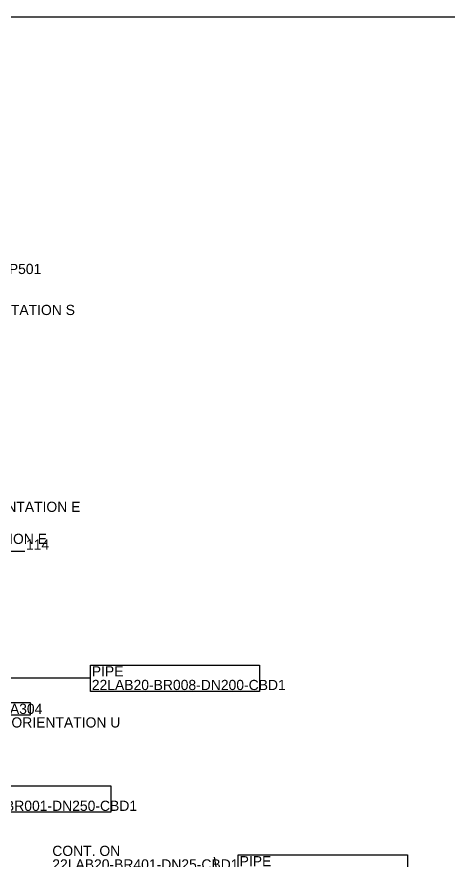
# Model space of a CAD drawing. Extents: x 0 to 841, y 0 to 594.
# Drawn here: x 316.1 to 475.2, y 273.1 to 584 of the extents above; entities that cross this region are included whole.
import ezdxf

# ---------------------------------------------------------------- set-up
doc = ezdxf.new("R2010")
doc.units = 0
doc.styles.add('HTX1', font='O8116901', dxfattribs={"width": 1.02})

msp = doc.modelspace()

# ---------------------------------------------------------------- linework, layer by layer
at = {"layer": 'GT_1', "flags": 128}
for points in [[(10, 584), (831, 584), (831, 10), (10, 10), (10, 584)], [(246, 387.3), (319, 387.3)], [(343.2, 345.3), (405.4, 345.3), (405.4, 335.6), (343.2, 335.6), (343.2, 345.3)], [(262.2, 340.6), (343.2, 340.6)], [(286.9, 331.5), (321, 331.5), (321, 326.8), (286.9, 326.8), (286.9, 331.5)], [(288.5, 300.8), (350.7, 300.8), (350.7, 291.1), (288.5, 291.1), (288.5, 300.8)], [(389.8, 195.2), (402, 199.6), (388.8, 274.5)], [(397.6, 275.4), (459.8, 275.4), (459.8, 265.7), (397.6, 265.7), (397.6, 275.4)]]:
    msp.add_lwpolyline(points, dxfattribs=at)

# ---------------------------------------------------------------- texts
at = {"layer": 'GT_1', "style": 'HTX1', "width": 1.02}
for s, p in [('PI-22GHC10CP501', (280.2, 489.3)), ('GEARBOX ORIENTATION S', (271, 474.2)), ('GEARBOX ORIENTATION E', (273, 401.7)), ('GEARBOX ORIENTATION E', (260.7, 389.9)), ('114', (319.5, 387.8)), ('PIPE', (343.7, 341.1)), ('22LAB20-BR008-DN200-CBD1', (343.7, 336.1)), ('22LAB20-AA304', (287.4, 327.3)), ('GEARBOX ORIENTATION U', (287.4, 322.3)), ('22LAB20-BR001-DN250-CBD1', (289, 291.6)), ('CONT. ON', (329.157, 275)), ('22LAB20-BR401-DN25-CBD1', (329.157, 270)), ('PIPE', (398.1, 271.2))]:
    msp.add_text(s, height=3.75, dxfattribs=at).set_placement(p)

doc.saveas('drawing.dxf')
